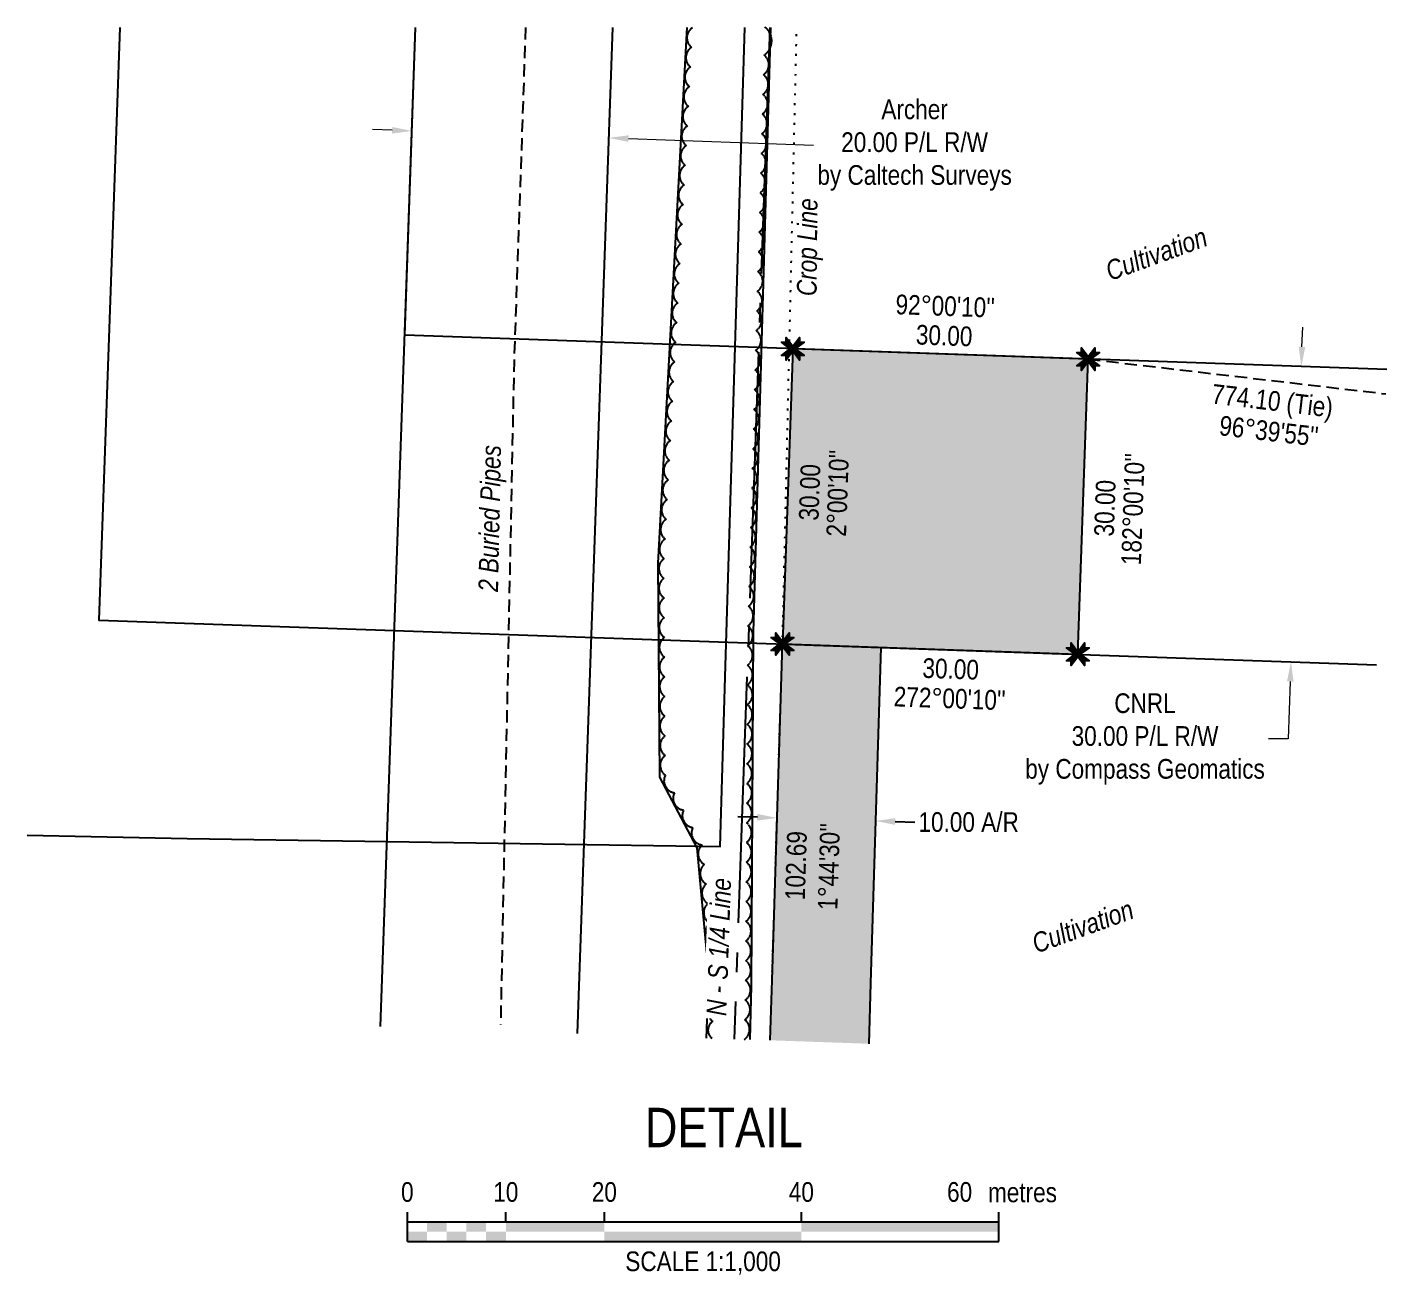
# Model space of a CAD drawing. Extents: x 342350 to 345379, y 6126897 to 6133699.
# Drawn here: x 343473 to 344164, y 6127088 to 6127722 of the extents above; entities that cross this region are included whole.
import ezdxf
from ezdxf.enums import TextEntityAlignment as Align

# ---------------------------------------------------------------- set-up
doc = ezdxf.new("R2010")
doc.units = 0
doc.header["$LTSCALE"] = 5
doc.header["$PDSIZE"] = 0.5
for name, pattern in [('0', [1, 1, 0]), ('foc-QUARTERLINE', [33, 25, -3, 2, -3]), ('foc-TIELINE', [1.875, 1.25, -0.625]), ('foc-TOPO', [1, 0.2, -0.8]), ('UG_PIPE', [1.875, 1.25, -0.625])]:
    doc.linetypes.add(name, pattern=pattern)
doc.layers.get('Defpoints').update_dxf_attribs({"color": 9})
for name, color, linetype in [('AS-FENCE', 48, 'foc-FENCE'), ('AS-PIPE-UG', 44, 'UG_PIPE'), ('AS-PIPE-UG-T', 44, 'Continuous'), ('C-RW', 13, 'Continuous'), ('DETAIL-T', 7, 'Continuous'), ('F-RW', 190, 'Continuous'), ('L-BD', 7, 'Continuous'), ('L-MON', 1, 'Continuous'), ('L-QSEC', 8, 'foc-QUARTERLINE'), ('L-TIE', 7, 'foc-TIELINE'), ('P-IOP2', 10, 'Continuous'), ('P-PROPOSED', 10, 'Continuous'), ('P-PROPOSED-H', 21, 'Continuous'), ('P-TXT', 4, 'Continuous'), ('T-BUSH', 110, '0'), ('T-GENERAL', 48, 'foc-TOPO')]:
    doc.layers.add(name, color=color, linetype=linetype)
for name, color, linetype, lineweight in [('C-RW-T', 13, 'Continuous', 9), ('F-RW-T', 190, 'Continuous', 9), ('T-TEXT', 48, 'Continuous', 18)]:
    doc.layers.add(name, color=color, linetype=linetype, lineweight=lineweight)
doc.styles.add('80', font='ARIALN.TTF', dxfattribs={"height": 10})
doc.styles.add('80CG', font='ARIALN.TTF', dxfattribs={"height": 10})
doc.styles.add('80L', font='ARIALN.TTF', dxfattribs={"height": 10})
doc.styles.add('80LS', font='ARIALNI.TTF', dxfattribs={"height": 10})
doc.styles.add('foc-LtypeFont', font='ARIALN.TTF', dxfattribs={"height": 7.35})
doc.linetypes.add('foc-FENCE', pattern='A,10,-1,["X",foc-LtypeFont,S=0.2,R=0,X=-0.625,Y=-0.75],-1.24', length=12.24)
doc.dimstyles.new('Compass 5 000', dxfattribs={"dimscale": 5, "dimtxt": 9, "dimasz": 2, "dimexe": 0.2, "dimexo": 0.0625, "dimgap": 0.5, "dimtad": 0, "dimtih": 1, "dimtoh": 1, "dimzin": 0, "dimdsep": 46, "dimtxsty": '80CG', "dimcen": 0.1, "dimse1": 1, "dimse2": 1, "dimclrd": 256, "dimclrt": 256, "dimaunit": 1, "dimadec": 4, "dimazin": 0, "dimtfac": 0.06, "dimtofl": 0, "dimtmove": 0, "dimatfit": 1, "dimfxl": 0.2, "dimtolj": 1, "dimtzin": 0, "dimlwd": -1, "dimarcsym": 0})

# ---------------------------------------------------------------- blocks, each defined once
blk = doc.blocks.new('TEMP')
h = blk.add_hatch(color=255)
h.dxf.hatch_style = 1
h.paths.add_polyline_path([(0, 0.25), (-0.67, 1.15), (-0.67, 0.67), (-1.15, 0.67), (-0.25, 0), (-1.15, -0.67), (-0.67, -0.67), (-0.67, -1.15), (0, -0.25), (0.67, -1.15), (0.67, -0.67), (1.15, -0.67), (0.25, 0), (1.15, 0.67), (0.67, 0.67), (0.67, 1.15)])
h.paths.add_polyline_path([(0.57, 0.85), (0.57, 0.57), (0.85, 0.57), (0.08, 0), (0.85, -0.57), (0.57, -0.57), (0.57, -0.85), (0, -0.08), (-0.57, -0.85), (-0.57, -0.57), (-0.85, -0.57), (-0.08, 0), (-0.85, 0.57), (-0.57, 0.57), (-0.57, 0.85), (0, 0.08)], flags=16)
h = blk.add_hatch(color=1)
h.dxf.hatch_style = 1
h.paths.add_polyline_path([(0, 0.08), (-0.57, 0.85), (-0.57, 0.57), (-0.85, 0.57), (-0.08, 0), (-0.85, -0.57), (-0.57, -0.57), (-0.57, -0.85), (0, -0.08), (0.57, -0.85), (0.57, -0.57), (0.85, -0.57), (0.08, 0), (0.85, 0.57), (0.57, 0.57), (0.57, 0.85)])
at = {"color": 1}
for p, q in [((-0.08, 0), (0.08, 0)), ((0, 0.08), (0, -0.08))]:
    blk.add_line(p, q, dxfattribs=at)
at = {"color": 255, "flags": 128}
blk.add_lwpolyline([(-0.25, 0), (-1.15, 0.67), (-0.67, 0.67), (-0.67, 1.15), (0, 0.25), (0.67, 1.15), (0.67, 0.67), (1.15, 0.67), (0.25, 0), (1.15, -0.67), (0.67, -0.67), (0.67, -1.15), (0, -0.25), (-0.67, -1.15), (-0.67, -0.67), (-1.15, -0.67)], close=True, dxfattribs=at)
at = {"color": 1, "flags": 128}
blk.add_lwpolyline([(-0.08, 0), (-0.85, 0.57), (-0.57, 0.57), (-0.57, 0.85), (0, 0.08), (0.57, 0.85), (0.57, 0.57), (0.85, 0.57), (0.08, 0), (0.85, -0.57), (0.57, -0.57), (0.57, -0.85), (0, -0.08), (-0.57, -0.85), (-0.57, -0.57), (-0.85, -0.57)], close=True, dxfattribs=at)
blk = doc.blocks.new('*D683')
at = {"layer": 'Defpoints', "color": 0, "transparency": 16777216}
for p in [(343854.7, 6127342.44), (343904.68, 6127340.9), (343904, 6127318.86)]:
    blk.add_point(p, dxfattribs=at)
at = {"layer": 'P-TXT', "transparency": 16777216}
for p, q in [((343844.02, 6127320.71), (343834.03, 6127321.02)), ((343913.99, 6127318.55), (343924, 6127318.24))]:
    blk.add_line(p, q, dxfattribs=at)
for points in [[(343844.08, 6127322.38), (343843.97, 6127319.04), (343854.02, 6127320.4)], [(343914.04, 6127320.22), (343913.94, 6127316.89), (343904, 6127318.86)]]:
    blk.add_solid(points, dxfattribs=at)
at = {"layer": 'P-TXT', "transparency": 16777216, "insert": (343951.28, 6127318.24), "char_height": 10, "attachment_point": 5, "style": '80CG'}
blk.add_mtext('\\A1;10.00 A/R', dxfattribs=at)
blk = doc.blocks.new('*D684')
at = {"layer": 'Defpoints', "color": 0, "transparency": 16777216}
for p in [(343768.6, 6127665.68), (343668.01, 6127650.75), (343767.95, 6127647.23)]:
    blk.add_point(p, dxfattribs=at)
at = {"layer": 'F-RW-T', "transparency": 16777216}
for p, q in [((343658.67, 6127669.55), (343648.67, 6127669.9)), ((343778.59, 6127665.33), (343872.58, 6127662.02))]:
    blk.add_line(p, q, dxfattribs=at)
for points in [[(343658.72, 6127671.22), (343658.61, 6127667.89), (343668.66, 6127669.2)], [(343778.65, 6127667), (343778.53, 6127663.67), (343768.6, 6127665.68)]]:
    blk.add_solid(points, dxfattribs=at)
at = {"layer": 'F-RW-T', "transparency": 16777216, "insert": (343923.84, 6127662.02), "char_height": 10, "attachment_point": 5, "style": '80CG'}
blk.add_mtext('\\A1;Archer\\P20.00 P/L R/W\\Pby Caltech Surveys', dxfattribs=at)
blk = doc.blocks.new('*D685')
at = {"layer": 'C-RW-T', "transparency": 16777216}
for p, q in [((344120.48, 6127559.58), (344120.83, 6127569.58)), ((344114.54, 6127389.69), (344113.52, 6127360.48)), ((344113.52, 6127360.48), (344103.52, 6127360.48))]:
    blk.add_line(p, q, dxfattribs=at)
for points in [[(344118.81, 6127559.64), (344122.14, 6127559.52), (344120.13, 6127549.59)], [(344112.87, 6127389.75), (344116.2, 6127389.63), (344114.89, 6127399.68)]]:
    blk.add_solid(points, dxfattribs=at)
at = {"layer": 'Defpoints', "color": 0, "transparency": 16777216}
for p in [(344121.45, 6127549.54), (344114.89, 6127399.68), (344116.21, 6127399.63)]:
    blk.add_point(p, dxfattribs=at)
at = {"layer": 'C-RW-T', "transparency": 16777216, "insert": (344040.8, 6127360.48), "char_height": 10, "attachment_point": 5, "style": '80CG'}
blk.add_mtext('\\A1;CNRL\\P30.00 P/L R/W\\Pby Compass Geomatics', dxfattribs=at)
blk = doc.blocks.new('*U296')
at = {"color": 0}
for p, q in [((-150, 0), (-150, 15)), ((-100, 10), (-100, 15)), ((-50, 10), (-50, 15)), ((50, 10), (50, 15)), ((150.24, 0), (150.24, 15)), ((-150, 10), (150.24, 10)), ((-150, 0), (150.24, 0))]:
    blk.add_line(p, q, dxfattribs=at)
for points in [[(-140, 10), (-130, 10), (-140, 5), (-130, 5)], [(-120, 10), (-110, 10), (-120, 5), (-110, 5)], [(-100, 10), (-50, 10), (-100, 5), (-50, 5)], [(50, 10), (150.24, 10), (50, 5), (150.24, 5)], [(-150, 5), (-140, 5), (-150, 0), (-140, 0)], [(-130, 5), (-120, 5), (-130, 0), (-120, 0)], [(-110, 5), (-100, 5), (-110, 0), (-100, 0)], [(-50, 5), (50, 5), (-50, 0), (50, 0)]]:
    blk.add_solid(points, dxfattribs=at)
at = {"color": 0, "style": '80'}
blk.add_text('metres', height=10, dxfattribs=at).set_placement((162.24, 20), align=Align.CENTER)
at = {"color": 0, "char_height": 10, "style": '80'}
for s, insert, attachment_point in [('0', (-150, 30.21), 2), ('10', (-100, 30.21), 2), ('20', (-50, 30.21), 2), ('40', (50, 30.21), 2), ('60', (136.7, 30.22), 3), ('SCALE 1:1,000', (0.12, -5), 2)]:
    blk.add_mtext(s, dxfattribs=dict(at, insert=insert, attachment_point=attachment_point))

msp = doc.modelspace()

# ---------------------------------------------------------------- hatches: boundary and pattern name
at = {"layer": 'P-PROPOSED-H'}
h = msp.add_hatch(color=256, dxfattribs=at)
h.dxf.hatch_style = 1
h.paths.add_polyline_path([(344006.652, 6127403.465), (344011.893, 6127553.374), (343861.985, 6127558.615), (343856.744, 6127408.707)])
h = msp.add_hatch(color=256, dxfattribs=at)
h.dxf.hatch_style = 1
h.paths.add_polyline_path([(343850.557, 6127207.474), (343900.527, 6127205.715), (343901.454, 6127236.438), (343906.714, 6127406.96), (343856.744, 6127408.707), (343851.478, 6127237.979)])

# ---------------------------------------------------------------- linework, layer by layer
at = {"layer": 'AS-FENCE', "flags": 128}
msp.add_lwpolyline([(343473.396, 6127311.605), (343554.528, 6127310.004), (343825.078, 6127305.949), (343827.863, 6127397.549), (343837.622, 6127721.822)], dxfattribs=at)
at = {"layer": 'AS-PIPE-UG', "flags": 128}
msp.add_lwpolyline([(343726.39, 6127721.822), (343720.498, 6127551.969), (343713.678, 6127215.519)], dxfattribs=at)
at = {"layer": 'C-RW', "flags": 128}
for points in [[(343520.419, 6127721.822), (343509.827, 6127420.836), (344158.289, 6127398.163)], [(344163.531, 6127548.072), (343665.011, 6127565.502), (343670.512, 6127721.822)]]:
    msp.add_lwpolyline(points, dxfattribs=at)
at = {"layer": 'Defpoints', "flags": 128}
for points in [[(343808.144, 6127721.822), (343793.528, 6127449.754), (343794.328, 6127341.084), (343813.343, 6127305.229), (343819.183, 6127241.024), (343818.024, 6127208.619)], [(343840.359, 6127207.833), (343841.063, 6127234.989), (343842.108, 6127414.664), (343850.822, 6127721.822)]]:
    msp.add_lwpolyline(points, dxfattribs=at)
at = {"layer": 'F-RW', "flags": 128}
for points in [[(343652.656, 6127214.438), (343670.512, 6127721.822)], [(343770.574, 6127721.822), (343752.594, 6127210.921)]]:
    msp.add_lwpolyline(points, dxfattribs=at)
at = {"layer": 'L-QSEC'}
msp.add_line((343850.437, 6127721.822), (343832.254, 6127208.118), dxfattribs=at)
at = {"layer": 'L-TIE', "flags": 128}
msp.add_lwpolyline([(344011.893, 6127553.374), (344163.099, 6127535.706)], dxfattribs=at)
at = {"layer": 'P-IOP2', "flags": 128}
msp.add_lwpolyline([(343850.557, 6127207.474), (343851.478, 6127237.979), (343856.744, 6127408.707), (343906.714, 6127406.96), (343901.454, 6127236.438), (343900.527, 6127205.715)], dxfattribs=at)
at = {"layer": 'P-PROPOSED', "flags": 128}
msp.add_lwpolyline([(344006.652, 6127403.465), (344011.893, 6127553.374), (343861.985, 6127558.615), (343856.744, 6127408.707)], close=True, dxfattribs=at)
at = {"layer": 'T-BUSH', "flags": 128}
for points in [[(343811.14, 6127721.661, 0.5205671), (343810.603, 6127711.675, 0.5205671), (343810.067, 6127701.69, 0.5205671), (343809.53, 6127691.704, 0.5205671), (343808.994, 6127681.718, 0.5205671), (343808.457, 6127671.733, 0.5205671), (343807.921, 6127661.747, 0.5205671), (343807.385, 6127651.762, 0.5205671), (343806.848, 6127641.776, 0.5205671), (343806.312, 6127631.79, 0.5205671), (343805.775, 6127621.805, 0.5205671), (343805.239, 6127611.819, 0.5205671), (343804.702, 6127601.834, 0.5205671), (343804.166, 6127591.848, 0.5205671), (343803.629, 6127581.862, 0.5205671), (343803.093, 6127571.877, 0.5205671), (343802.556, 6127561.891, 0.5205671), (343802.02, 6127551.906, 0.5205671), (343801.483, 6127541.92, 0.5205671), (343800.947, 6127531.934, 0.5205671), (343800.411, 6127521.949, 0.5205671), (343799.874, 6127511.963, 0.5205671), (343799.338, 6127501.978, 0.5205671), (343798.801, 6127491.992, 0.5205671), (343798.265, 6127482.006, 0.5205671), (343797.728, 6127472.021, 0.5205671), (343797.192, 6127462.035, 0.5205671), (343796.655, 6127452.05, 0.5205671), (343796.584, 6127442.053, 0.5205671), (343796.658, 6127432.053, 0.5205671), (343796.732, 6127422.054, 0.5205671), (343796.805, 6127412.054, 0.5205671), (343796.879, 6127402.054, 0.5205671), (343796.953, 6127392.054, 0.5205671), (343797.026, 6127382.055, 0.5205671), (343797.1, 6127372.055, 0.5205671), (343797.173, 6127362.055, 0.5205671), (343797.247, 6127352.056, 0.5205671), (343797.321, 6127342.056, 0.5205671), (343801.907, 6127333.196, 0.5205671), (343806.592, 6127324.362, 0.5205671), (343811.277, 6127315.527, 0.5205671), (343815.962, 6127306.693, 0.5205671), (343817.121, 6127296.809, 0.5205671), (343818.027, 6127286.85, 0.5205671), (343818.933, 6127276.891, 0.5205671), (343819.839, 6127266.932, 0.5205671), (343820.744, 6127256.973, 0.5205671), (343821.65, 6127247.015, 0.5205671), (343822.042, 6127237.042, 0.5205671), (343821.685, 6127227.048, 0.5205671), (343821.328, 6127217.054, 0.5205671), (343821.023, 6127208.512, 0.5205671)], [(343837.36, 6127207.91, 0.5205671), (343837.619, 6127217.907, 0.5205671), (343837.878, 6127227.904, 0.5205671), (343838.08, 6127237.901, 0.5205671), (343838.138, 6127247.901, 0.5205671), (343838.196, 6127257.901, 0.5205671), (343838.254, 6127267.901, 0.5205671), (343838.312, 6127277.901, 0.5205671), (343838.37, 6127287.9, 0.5205671), (343838.429, 6127297.9, 0.5205671), (343838.487, 6127307.9, 0.5205671), (343838.545, 6127317.9, 0.5205671), (343838.603, 6127327.9, 0.5205671), (343838.661, 6127337.9, 0.5205671), (343838.719, 6127347.899, 0.5205671), (343838.778, 6127357.899, 0.5205671), (343838.836, 6127367.899, 0.5205671), (343838.894, 6127377.899, 0.5205671), (343838.952, 6127387.899, 0.5205671), (343839.01, 6127397.899, 0.5205671), (343839.068, 6127407.898, 0.5205671), (343839.198, 6127417.897, 0.5205671), (343839.482, 6127427.893, 0.5205671), (343839.765, 6127437.889, 0.5205671), (343840.049, 6127447.885, 0.5205671), (343840.333, 6127457.881, 0.5205671), (343840.616, 6127467.877, 0.5205671), (343840.9, 6127477.873, 0.5205671), (343841.183, 6127487.869, 0.5205671), (343841.467, 6127497.865, 0.5205671), (343841.751, 6127507.861, 0.5205671), (343842.034, 6127517.857, 0.5205671), (343842.318, 6127527.853, 0.5205671), (343842.601, 6127537.849, 0.5205671), (343842.885, 6127547.845, 0.5205671), (343843.168, 6127557.841, 0.5205671), (343843.452, 6127567.837, 0.5205671), (343843.736, 6127577.833, 0.5205671), (343844.019, 6127587.829, 0.5205671), (343844.303, 6127597.825, 0.5205671), (343844.586, 6127607.821, 0.5205671), (343844.87, 6127617.817, 0.5205671), (343845.154, 6127627.813, 0.5205671), (343845.437, 6127637.809, 0.5205671), (343845.721, 6127647.805, 0.5205671), (343846.004, 6127657.8, 0.5205671), (343846.288, 6127667.796, 0.5205671), (343846.572, 6127677.792, 0.5205671), (343846.855, 6127687.788, 0.5205671), (343847.139, 6127697.784, 0.5205671), (343847.422, 6127707.78, 0.5205671), (343847.823, 6127721.907, 0.5205671)]]:
    msp.add_lwpolyline(points, format="xyb", dxfattribs=at)
at = {"layer": 'T-GENERAL', "flags": 128}
msp.add_lwpolyline([(343850.557, 6127207.474), (343851.478, 6127237.979), (343856.968, 6127415.969), (343864.015, 6127721.822)], dxfattribs=at)

# ---------------------------------------------------------------- block references
at = {"layer": 'DETAIL-T'}
msp.add_blockref('*U296', (343816.354, 6127105.254), dxfattribs=at)
at = {"layer": 'L-MON', "xscale": 4.999999999999995, "yscale": 4.999999999999995, "zscale": 25.00549845905612}
for p in [(343861.985, 6127558.615), (344011.893, 6127553.374), (343856.744, 6127408.707), (344006.652, 6127403.465)]:
    msp.add_blockref('TEMP', p, dxfattribs=at)

# ---------------------------------------------------------------- texts
at = {"layer": 'AS-PIPE-UG-T', "insert": (343702.396, 6127435.31), "char_height": 10, "attachment_point": 1, "rotation": 88.838747, "style": '80L'}
msp.add_mtext_dynamic_manual_height_columns('{\\fArial Narrow|b0|i1|c0|p34;2 Buried Pipes}', width=117.93818, gutter_width=50, heights=[0], dxfattribs=at)
at = {"layer": 'DETAIL-T', "color": 3, "insert": (343827.013, 6127163.201), "char_height": 20, "width": 223.85802, "attachment_point": 5, "style": '80CG'}
msp.add_mtext('DETAIL', dxfattribs=at)
at = {"layer": 'L-BD', "style": '80L'}
for s, rotation, p in [("92°00'10''", 357.9975, (343939.377, 6127580.322)), ('30.00', 357.9975, (343938.853, 6127565.331)), ('774.10 (Tie)', 353.3353, (344105.317, 6127531.008)), ("96°39'55''", 353.3353, (344103.663, 6127516.855)), ("2°00'10''", 87.9975, (343884.788, 6127485.235)), ("182°00'10''", 87.9975, (344034.681, 6127477.186)), ('30.00', 87.9975, (343870.547, 6127485.733)), ('30.00', 87.9975, (344020.44, 6127477.684)), ('30.00', 357.9975, (343942.177, 6127396.066)), ("272°00'10''", 357.9975, (343941.653, 6127381.075))]:
    msp.add_text(s, height=10, rotation=rotation, dxfattribs=at).set_placement(p, align=Align.MIDDLE)
at = {"layer": 'L-BD', "insert": (343858.639, 6127296.355), "char_height": 10, "width": 44.32129, "attachment_point": 2, "rotation": 88.233304, "style": '80L'}
msp.add_mtext("102.69 1°44'30''", dxfattribs=at)
at = {"layer": 'T-TEXT', "style": '80LS'}
msp.add_text('Crop Line', height=10, rotation=89.463617, dxfattribs=at).set_placement((343869.321, 6127610.192), align=Align.MIDDLE_CENTER)
at = {"layer": 'T-TEXT', "insert": (344007.436, 6127270.02), "char_height": 9.99999, "width": 53.79688, "attachment_point": 2, "rotation": 20, "style": '80LS', "bg_fill": 3, "box_fill_scale": 1.15, "bg_fill_color": 256, "bg_fill_true_color": 256, "bg_fill_transparency": 0}
msp.add_mtext('Cultivation', dxfattribs=at)

# ---------------------------------------------------------------- dimensions: what is measured, and where the dimension line sits
at = {"layer": 'C-RW-T'}
dim = msp.add_linear_dim(base=(344114.888, 6127399.681), p1=(344121.451, 6127549.543), p2=(344116.209, 6127399.635), angle=267.997526, text='CNRL\\P30.00 P/L R/W\\Pby Compass Geomatics', dimstyle='Compass 5 000', dxfattribs=at)
dim.commit()
dim.dimension.update_dxf_attribs({"geometry": '*D685', "text_midpoint": (344040.795, 6127360.48), "dimtype": 161})
at = {"layer": 'F-RW-T'}
dim = msp.add_linear_dim(base=(343768.598, 6127665.684), p1=(343668.011, 6127650.747), p2=(343767.949, 6127647.23), angle=357.984483, text='Archer\\P20.00 P/L R/W\\Pby Caltech Surveys', dimstyle='Compass 5 000', dxfattribs=at)
dim.commit()
dim.dimension.update_dxf_attribs({"geometry": '*D684', "text_midpoint": (343923.845, 6127662.025), "dimtype": 161})
at = {"layer": 'P-TXT'}
dim = msp.add_linear_dim(base=(343903.996, 6127318.86), p1=(343854.7, 6127342.439), p2=(343904.676, 6127340.898), angle=358.233304, text='10.00 A/R', dimstyle='Compass 5 000', dxfattribs=at)
dim.commit()
dim.dimension.update_dxf_attribs({"geometry": '*D683', "text_midpoint": (343951.279, 6127318.244), "dimtype": 161})

# ---------------------------------------------------------------- next in the draw order: texts
at = {"layer": 'L-QSEC', "insert": (343819.484, 6127255.064), "char_height": 9.99999, "width": 69.86117, "attachment_point": 2, "rotation": 87.972754, "style": '80LS', "bg_fill": 3, "box_fill_scale": 1.15, "bg_fill_color": 256, "bg_fill_true_color": 256, "bg_fill_transparency": 0}
msp.add_mtext('N - S 1/4 Line', dxfattribs=at)
at = {"layer": 'T-TEXT', "insert": (344044.842, 6127611.505), "char_height": 9.99999, "width": 53.79688, "attachment_point": 2, "rotation": 20, "style": '80LS', "bg_fill": 3, "box_fill_scale": 1.15, "bg_fill_color": 256, "bg_fill_true_color": 256, "bg_fill_transparency": 0}
msp.add_mtext('Cultivation', dxfattribs=at)

doc.saveas('drawing.dxf')
